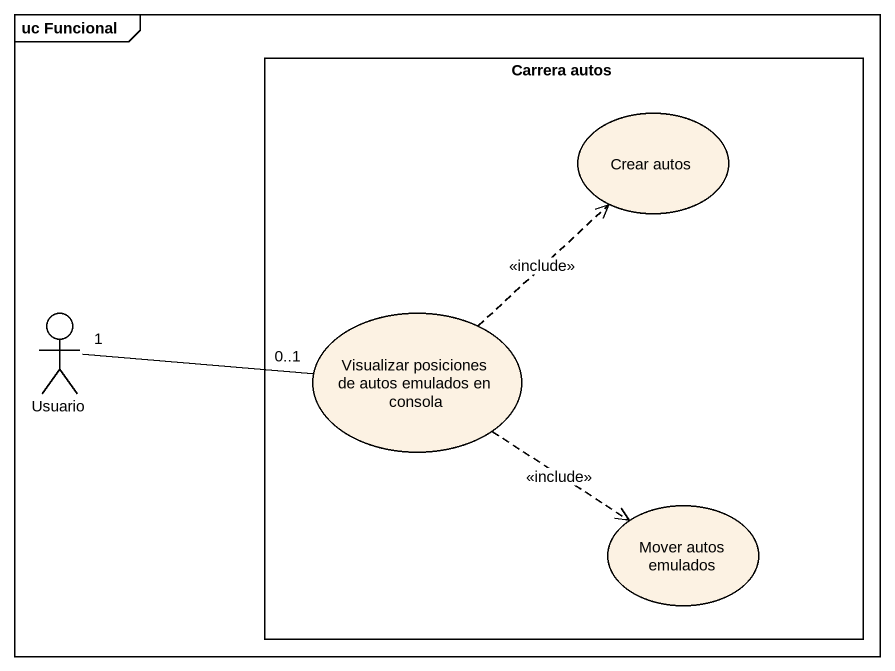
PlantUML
@startuml
mainframe uc Funcional
rectangle "Carrera autos" as Carrera_autos {
  usecase "Crear autos" as Crear_autos
  usecase "Visualizar posiciones de autos emulados en consola" as Visualizar_posiciones_de
  usecase "Mover autos emulados" as Mover_autos_emulados
}
actor Usuario
Usuario "1" -right- "0..1" Visualizar_posiciones_de
Visualizar_posiciones_de .up.> Crear_autos : <<include>>
Visualizar_posiciones_de ..> Mover_autos_emulados : <<include>>
@enduml
